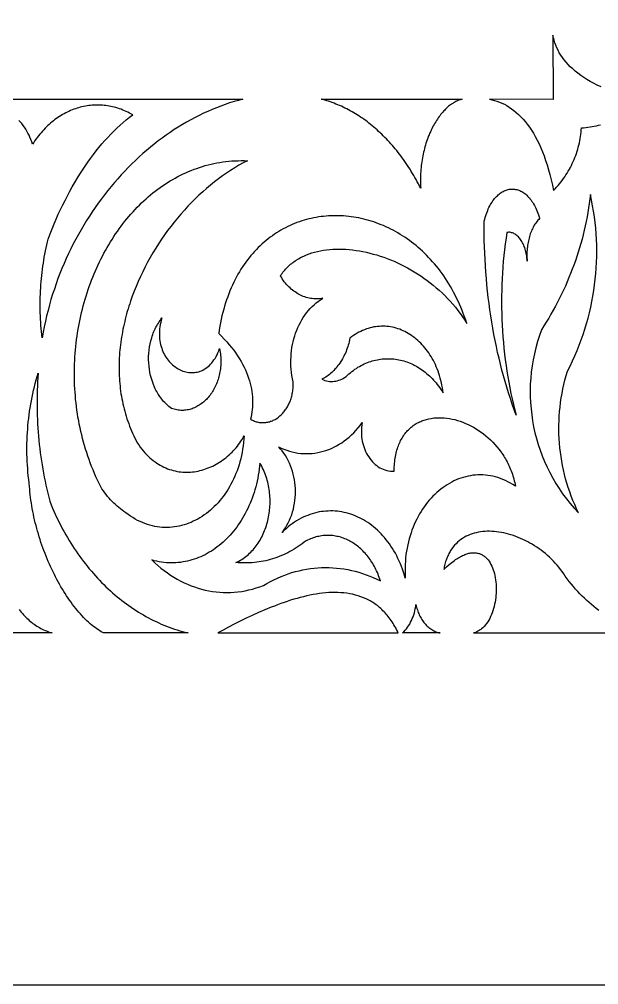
# Model space of a CAD drawing. Extents: x 599 to 929, y 27 to 457.
# Drawn here: x 768.4 to 834.3, y 27.4 to 137.3 of the extents above; entities that cross this region are included whole.
import ezdxf

# ---------------------------------------------------------------- set-up
doc = ezdxf.new("R2010")
doc.units = 0
doc.layers.add('LAYER_1', color=18, linetype='CONTINUOUS')

msp = doc.modelspace()

# ---------------------------------------------------------------- linework, layer by layer
at = {"layer": 'LAYER_1'}
for points in [[(599.39, 457.44), (599.39, 27.44), (929.39, 27.44), (929.39, 457.44)], [(814.06, 118.08), (813.93, 118.33), (813.8, 118.58), (813.67, 118.83), (813.54, 119.07), (813.41, 119.31), (813.27, 119.54), (813.13, 119.78), (812.99, 120.01), (812.85, 120.24), (812.7, 120.46), (812.56, 120.69), (812.41, 120.91), (812.26, 121.13), (812.11, 121.34), (811.96, 121.55), (811.8, 121.76), (811.64, 121.97), (811.49, 122.17), (811.33, 122.38), (811.16, 122.57), (811, 122.77), (810.84, 122.96), (810.67, 123.15), (810.5, 123.34), (810.33, 123.52), (810.16, 123.7), (809.99, 123.88), (809.81, 124.06), (809.64, 124.23), (809.46, 124.4), (809.28, 124.56), (809.1, 124.73), (808.92, 124.89), (808.74, 125.04), (808.56, 125.2), (808.37, 125.35), (808.18, 125.49), (808, 125.64), (807.81, 125.78), (807.62, 125.92), (807.43, 126.05), (807.23, 126.18), (807.04, 126.31), (806.84, 126.44), (806.65, 126.56), (806.45, 126.68), (806.25, 126.79), (806.05, 126.9), (805.85, 127.01), (805.65, 127.12), (805.45, 127.22), (805.25, 127.32), (805.04, 127.41), (804.84, 127.5), (804.63, 127.59), (804.42, 127.67), (804.21, 127.76), (804.01, 127.83), (803.8, 127.91), (803.59, 127.98), (803.37, 128.04), (803.16, 128.11), (802.95, 128.17), (802.73, 128.22), (818.78, 128.22), (818.66, 128.19), (818.54, 128.15), (818.41, 128.11), (818.29, 128.06), (818.17, 128.01), (818.05, 127.95), (817.93, 127.89), (817.81, 127.82), (817.7, 127.75), (817.58, 127.67), (817.46, 127.58), (817.35, 127.5), (817.23, 127.41), (817.12, 127.31), (817.01, 127.21), (816.89, 127.1), (816.79, 126.99), (816.68, 126.88), (816.57, 126.76), (816.46, 126.63), (816.36, 126.51), (816.26, 126.38), (816.15, 126.24), (816.06, 126.1), (815.96, 125.96), (815.86, 125.81), (815.77, 125.66), (815.67, 125.51), (815.58, 125.35), (815.49, 125.19), (815.41, 125.02), (815.32, 124.86), (815.24, 124.69), (815.16, 124.51), (815.08, 124.33), (815.01, 124.15), (814.93, 123.97), (814.86, 123.78), (814.79, 123.59), (814.73, 123.4), (814.66, 123.2), (814.6, 123), (814.55, 122.8), (814.49, 122.6), (814.44, 122.39), (814.39, 122.18), (814.34, 121.97), (814.3, 121.76), (814.26, 121.54), (814.22, 121.33), (814.19, 121.11), (814.16, 120.88), (814.13, 120.66), (814.1, 120.43), (814.08, 120.21), (814.07, 119.98), (814.05, 119.75), (814.04, 119.51), (814.04, 119.28), (814.03, 119.04), (814.03, 118.81), (814.04, 118.57), (814.05, 118.33)], [(793.98, 89.91), (793.95, 89.52), (793.91, 89.14), (793.87, 88.76), (793.81, 88.39), (793.75, 88.02), (793.67, 87.66), (793.59, 87.3), (793.5, 86.95), (793.4, 86.61), (793.29, 86.27), (793.17, 85.94), (793.05, 85.62), (792.92, 85.3), (792.78, 84.99), (792.63, 84.69), (792.48, 84.39), (792.31, 84.1), (792.15, 83.82), (791.97, 83.55), (791.79, 83.28), (791.6, 83.02), (791.41, 82.77), (791.21, 82.53), (791.01, 82.3), (790.8, 82.07), (790.58, 81.85), (790.36, 81.65), (790.14, 81.45), (789.91, 81.25), (789.68, 81.07), (789.44, 80.9), (789.2, 80.74), (788.95, 80.58), (788.7, 80.44), (788.45, 80.3), (788.19, 80.18), (787.94, 80.06), (787.67, 79.95), (787.41, 79.86), (787.14, 79.77), (786.87, 79.7), (786.6, 79.63), (786.33, 79.58), (786.05, 79.54), (785.78, 79.51), (785.5, 79.49), (785.22, 79.48), (784.94, 79.48), (784.66, 79.49), (784.38, 79.52), (784.1, 79.55), (783.82, 79.6), (783.54, 79.66), (783.26, 79.74), (782.98, 79.82), (782.7, 79.92), (782.42, 80.03), (782.14, 80.15), (781.86, 80.29), (781.59, 80.44), (781.32, 80.6), (781.04, 80.77), (780.77, 80.96), (780.51, 81.16), (780.3, 81.3), (780.1, 81.44), (779.9, 81.59), (779.71, 81.75), (779.52, 81.91), (779.33, 82.08), (779.15, 82.26), (778.97, 82.44), (778.79, 82.62), (778.62, 82.82), (778.45, 83.01), (778.28, 83.22), (778.12, 83.43), (777.97, 83.64), (777.81, 83.86), (777.67, 84.09), (777.48, 84.47), (777.29, 84.86), (777.12, 85.25), (776.95, 85.64), (776.79, 86.03), (776.63, 86.42), (776.48, 86.82), (776.34, 87.21), (776.2, 87.61), (776.07, 88.01), (775.94, 88.4), (775.82, 88.8), (775.71, 89.2), (775.6, 89.61), (775.5, 90.01), (775.41, 90.41), (775.32, 90.81), (775.23, 91.22), (775.16, 91.62), (775.08, 92.03), (775.02, 92.43), (774.96, 92.84), (774.91, 93.24), (774.86, 93.65), (774.81, 94.05), (774.78, 94.46), (774.75, 94.86), (774.72, 95.27), (774.7, 95.67), (774.68, 96.08), (774.68, 96.48), (774.67, 96.88), (774.67, 97.29), (774.68, 97.69), (774.69, 98.09), (774.71, 98.49), (774.73, 98.89), (774.76, 99.29), (774.79, 99.68), (774.83, 100.08), (774.87, 100.47), (774.92, 100.87), (774.98, 101.26), (775.04, 101.65), (775.1, 102.04), (775.17, 102.42), (775.24, 102.81), (775.32, 103.19), (775.4, 103.57), (775.49, 103.95), (775.58, 104.33), (775.68, 104.71), (775.78, 105.08), (775.89, 105.45), (776, 105.82), (776.12, 106.18), (776.24, 106.55), (776.36, 106.91), (776.49, 107.27), (776.63, 107.62), (776.77, 107.98), (776.91, 108.33), (777.06, 108.67), (777.21, 109.02), (777.36, 109.36), (777.53, 109.7), (777.69, 110.03), (777.86, 110.36), (778.03, 110.69), (778.21, 111.01), (778.39, 111.33), (778.57, 111.65), (778.76, 111.97), (778.96, 112.27), (779.15, 112.58), (779.36, 112.88), (779.56, 113.18), (779.77, 113.47), (779.98, 113.76), (780.2, 114.05), (780.42, 114.33), (780.64, 114.6), (780.87, 114.88), (781.1, 115.14), (781.34, 115.41), (781.57, 115.66), (781.82, 115.92), (782.06, 116.17), (782.31, 116.41), (782.56, 116.65), (782.82, 116.88), (783.08, 117.11), (783.34, 117.33), (783.61, 117.55), (783.87, 117.76), (784.15, 117.97), (784.42, 118.17), (784.7, 118.36), (784.98, 118.55), (785.27, 118.74), (785.55, 118.92), (785.85, 119.09), (786.14, 119.25), (786.44, 119.41), (786.74, 119.57), (787.04, 119.71), (787.34, 119.86), (787.65, 119.99), (787.96, 120.12), (788.28, 120.24), (788.59, 120.35), (788.91, 120.46), (789.23, 120.56), (789.56, 120.66), (789.89, 120.75), (790.21, 120.83), (790.55, 120.9), (790.88, 120.97), (791.22, 121.03), (791.56, 121.08), (791.9, 121.12), (792.24, 121.16), (792.59, 121.19), (792.94, 121.21), (793.29, 121.22), (793.64, 121.23), (794, 121.23), (794.35, 121.22), (793.87, 120.97), (793.39, 120.7), (792.92, 120.42), (792.44, 120.12), (791.98, 119.81), (791.51, 119.49), (791.05, 119.15), (790.6, 118.81), (790.15, 118.45), (789.71, 118.07), (789.27, 117.69), (788.84, 117.29), (788.41, 116.89), (788, 116.47), (787.59, 116.04), (787.18, 115.6), (786.79, 115.15), (786.4, 114.7), (786.02, 114.23), (785.64, 113.75), (785.28, 113.27), (784.93, 112.78), (784.58, 112.28), (784.24, 111.77), (783.92, 111.26), (783.6, 110.74), (783.3, 110.21), (783, 109.67), (782.72, 109.14), (782.44, 108.59), (782.18, 108.04), (781.93, 107.48), (781.69, 106.92), (781.47, 106.36), (781.25, 105.79), (781.05, 105.22), (780.96, 104.93), (780.87, 104.65), (780.78, 104.36), (780.69, 104.07), (780.61, 103.78), (780.53, 103.49), (780.46, 103.2), (780.39, 102.91), (780.32, 102.62), (780.26, 102.32), (780.2, 102.03), (780.14, 101.74), (780.09, 101.44), (780.04, 101.15), (779.99, 100.86), (779.95, 100.56), (779.91, 100.27), (779.88, 99.97), (779.85, 99.68), (779.82, 99.39), (779.8, 99.09), (779.78, 98.8), (779.77, 98.5), (779.76, 98.21), (779.75, 97.91), (779.75, 97.62), (779.75, 97.33), (779.76, 97.03), (779.77, 96.74), (779.79, 96.45), (779.81, 96.16), (779.83, 95.87), (779.86, 95.57), (779.89, 95.28), (779.93, 94.99), (779.97, 94.7), (780.02, 94.42), (780.07, 94.13), (780.13, 93.84), (780.19, 93.55), (780.25, 93.27), (780.32, 92.98), (780.4, 92.7), (780.48, 92.42), (780.56, 92.14), (780.65, 91.86), (780.75, 91.58), (780.85, 91.3), (780.95, 91.02), (781.06, 90.74), (781.17, 90.47), (781.29, 90.2), (781.42, 89.92), (781.55, 89.65), (781.68, 89.38), (781.82, 89.12), (781.99, 88.87), (782.16, 88.63), (782.33, 88.4), (782.51, 88.19), (782.69, 87.98), (782.87, 87.78), (783.06, 87.6), (783.25, 87.42), (783.44, 87.25), (783.64, 87.09), (783.84, 86.95), (784.04, 86.81), (784.24, 86.68), (784.44, 86.56), (784.65, 86.44), (784.86, 86.34), (785.07, 86.25), (785.28, 86.16), (785.49, 86.09), (785.71, 86.02), (785.92, 85.96), (786.14, 85.91), (786.36, 85.86), (786.57, 85.83), (786.79, 85.8), (787.01, 85.78), (787.23, 85.77), (787.44, 85.77), (787.66, 85.77), (787.88, 85.78), (788.1, 85.8), (788.31, 85.83), (788.53, 85.86), (788.74, 85.9), (788.95, 85.95), (789.17, 86.01), (789.38, 86.07), (789.59, 86.14), (789.79, 86.21), (790, 86.29), (790.2, 86.38), (790.4, 86.47), (790.6, 86.57), (790.8, 86.68), (790.99, 86.79), (791.18, 86.91), (791.37, 87.03), (791.56, 87.16), (791.74, 87.29), (791.92, 87.43), (792.09, 87.58), (792.26, 87.73), (792.43, 87.89), (792.6, 88.05), (792.75, 88.21), (792.91, 88.38), (793.06, 88.56), (793.21, 88.74), (793.35, 88.92), (793.48, 89.11), (793.61, 89.3), (793.74, 89.5), (793.86, 89.7)], [(826.17, 109.79), (826.16, 109.98), (826.15, 110.16), (826.12, 110.34), (826.1, 110.51), (826.07, 110.68), (826.03, 110.85), (825.99, 111.01), (825.94, 111.17), (825.89, 111.33), (825.84, 111.47), (825.78, 111.62), (825.71, 111.76), (825.65, 111.89), (825.58, 112.01), (825.5, 112.14), (825.43, 112.25), (825.35, 112.36), (825.26, 112.46), (825.18, 112.55), (825.09, 112.64), (825, 112.72), (824.9, 112.79), (824.81, 112.86), (824.71, 112.91), (824.61, 112.96), (824.51, 113), (824.4, 113.03), (824.3, 113.05), (824.19, 113.07), (824.08, 113.07), (823.97, 113.06), (823.86, 113.05), (823.77, 112.4), (823.68, 111.75), (823.6, 111.09), (823.53, 110.43), (823.46, 109.78), (823.41, 109.12), (823.36, 108.46), (823.33, 107.79), (823.3, 107.13), (823.28, 106.47), (823.26, 105.81), (823.26, 105.15), (823.26, 104.48), (823.28, 103.82), (823.3, 103.16), (823.33, 102.5), (823.37, 101.84), (823.41, 101.18), (823.47, 100.53), (823.53, 99.87), (823.6, 99.22), (823.68, 98.57), (823.77, 97.93), (823.86, 97.28), (823.97, 96.64), (824.08, 96.01), (824.2, 95.37), (824.33, 94.74), (824.46, 94.12), (824.61, 93.49), (824.76, 92.88), (824.92, 92.26), (824.7, 92.88), (824.48, 93.51), (824.26, 94.15), (824.06, 94.79), (823.86, 95.43), (823.67, 96.08), (823.48, 96.74), (823.3, 97.4), (823.13, 98.06), (822.97, 98.74), (822.81, 99.41), (822.67, 100.09), (822.53, 100.77), (822.39, 101.46), (822.27, 102.15), (822.15, 102.85), (822.04, 103.55), (821.93, 104.25), (821.84, 104.96), (821.75, 105.67), (821.67, 106.38), (821.6, 107.09), (821.53, 107.81), (821.47, 108.53), (821.42, 109.25), (821.38, 109.97), (821.35, 110.7), (821.32, 111.42), (821.3, 112.15), (821.29, 112.88), (821.29, 113.61), (821.3, 114.34), (821.35, 114.56), (821.41, 114.77), (821.47, 114.98), (821.54, 115.18), (821.61, 115.37), (821.68, 115.55), (821.75, 115.73), (821.83, 115.9), (821.92, 116.07), (822, 116.22), (822.09, 116.37), (822.18, 116.52), (822.27, 116.66), (822.37, 116.79), (822.47, 116.91), (822.57, 117.03), (822.67, 117.14), (822.78, 117.24), (822.88, 117.34), (822.99, 117.43), (823.1, 117.52), (823.21, 117.59), (823.33, 117.66), (823.44, 117.73), (823.55, 117.78), (823.67, 117.83), (823.79, 117.88), (823.91, 117.91), (824.02, 117.94), (824.14, 117.97), (824.26, 117.98), (824.38, 117.99), (824.5, 117.99), (824.62, 117.99), (824.74, 117.98), (824.86, 117.96), (824.98, 117.93), (825.1, 117.9), (825.21, 117.86), (825.33, 117.82), (825.45, 117.76), (825.56, 117.7), (825.67, 117.64), (825.79, 117.56), (825.9, 117.48), (826.01, 117.4), (826.12, 117.3), (826.22, 117.2), (826.33, 117.09), (826.43, 116.98), (826.53, 116.86), (826.63, 116.73), (826.72, 116.59), (826.81, 116.45), (826.91, 116.3), (826.99, 116.14), (827.08, 115.98), (827.16, 115.81), (827.24, 115.63), (827.31, 115.44), (827.39, 115.25), (827.45, 115.05), (827.52, 114.85), (827.58, 114.64), (827.49, 114.54), (827.4, 114.44), (827.31, 114.34), (827.22, 114.23), (827.14, 114.12), (827.06, 114), (826.98, 113.87), (826.91, 113.74), (826.84, 113.61), (826.77, 113.48), (826.71, 113.34), (826.65, 113.19), (826.59, 113.04), (826.53, 112.89), (826.48, 112.74), (826.43, 112.58), (826.39, 112.42), (826.35, 112.26), (826.31, 112.09), (826.28, 111.93), (826.25, 111.76), (826.22, 111.58), (826.2, 111.41), (826.18, 111.23), (826.17, 111.06), (826.15, 110.88), (826.15, 110.7), (826.14, 110.52), (826.15, 110.34), (826.15, 110.16), (826.16, 109.97)], [(832.02, 81.13), (831.79, 81.6), (831.58, 82.08), (831.38, 82.56), (831.19, 83.04), (831.01, 83.53), (830.85, 84.02), (830.7, 84.52), (830.55, 85.01), (830.42, 85.51), (830.31, 86.02), (830.2, 86.52), (830.11, 87.03), (830.03, 87.54), (829.96, 88.05), (829.9, 88.56), (829.85, 89.07), (829.82, 89.59), (829.79, 90.1), (829.78, 90.62), (829.79, 91.13), (829.8, 91.65), (829.83, 92.16), (829.86, 92.68), (829.91, 93.19), (829.98, 93.71), (830.05, 94.22), (830.14, 94.73), (830.24, 95.24), (830.35, 95.75), (830.47, 96.26), (830.61, 96.76), (830.75, 97.26), (831.05, 97.85), (831.33, 98.43), (831.6, 99.03), (831.85, 99.62), (832.1, 100.22), (832.32, 100.83), (832.54, 101.44), (832.74, 102.06), (832.92, 102.68), (833.1, 103.3), (833.26, 103.92), (833.4, 104.55), (833.53, 105.18), (833.65, 105.81), (833.75, 106.45), (833.84, 107.09), (833.92, 107.73), (833.98, 108.37), (834.03, 109.01), (834.06, 109.66), (834.08, 110.3), (834.09, 110.95), (834.08, 111.59), (834.06, 112.24), (834.02, 112.88), (833.97, 113.53), (833.9, 114.17), (833.82, 114.82), (833.73, 115.46), (833.62, 116.1), (833.5, 116.74), (833.36, 117.38), (833.3, 116.87), (833.23, 116.35), (833.15, 115.84), (833.07, 115.33), (832.98, 114.82), (832.88, 114.31), (832.77, 113.81), (832.66, 113.3), (832.53, 112.8), (832.41, 112.3), (832.27, 111.8), (832.13, 111.31), (831.98, 110.82), (831.82, 110.33), (831.66, 109.84), (831.48, 109.35), (831.31, 108.87), (831.12, 108.39), (830.93, 107.91), (830.73, 107.43), (830.52, 106.96), (830.31, 106.49), (830.09, 106.03), (829.86, 105.56), (829.63, 105.11), (829.39, 104.65), (829.14, 104.2), (828.88, 103.75), (828.62, 103.3), (828.35, 102.86), (828.08, 102.42), (827.8, 101.99), (827.56, 101.31), (827.34, 100.63), (827.15, 99.94), (826.99, 99.25), (826.85, 98.56), (826.73, 97.87), (826.64, 97.17), (826.58, 96.47), (826.53, 95.78), (826.52, 95.08), (826.52, 94.38), (826.55, 93.69), (826.61, 93), (826.69, 92.31), (826.79, 91.62), (826.91, 90.94), (827.06, 90.26), (827.24, 89.59), (827.43, 88.93), (827.65, 88.27), (827.89, 87.62), (828.15, 86.98), (828.44, 86.34), (828.75, 85.72), (829.08, 85.1), (829.43, 84.5), (829.81, 83.9), (830.21, 83.32), (830.63, 82.75), (831.07, 82.2), (831.53, 81.66)], [(794.71, 91.8), (794.82, 91.74), (794.92, 91.69), (795.03, 91.64), (795.14, 91.59), (795.25, 91.55), (795.36, 91.52), (795.47, 91.49), (795.58, 91.46), (795.69, 91.44), (795.8, 91.43), (795.91, 91.42), (796.02, 91.41), (796.13, 91.41), (796.24, 91.41), (796.35, 91.42), (796.46, 91.43), (796.56, 91.45), (796.67, 91.47), (796.78, 91.49), (796.88, 91.52), (796.99, 91.56), (797.09, 91.59), (797.19, 91.63), (797.29, 91.68), (797.49, 91.78), (797.68, 91.9), (797.87, 92.03), (798.05, 92.17), (798.23, 92.33), (798.31, 92.42), (798.39, 92.5), (798.47, 92.59), (798.55, 92.69), (798.62, 92.79), (798.7, 92.89), (798.77, 92.99), (798.83, 93.1), (798.9, 93.2), (798.96, 93.32), (799.02, 93.43), (799.08, 93.55), (799.14, 93.67), (799.19, 93.79), (799.24, 93.91), (799.28, 94.04), (799.32, 94.17), (799.36, 94.3), (799.4, 94.44), (799.43, 94.57), (799.46, 94.71), (799.49, 94.85), (799.51, 95), (799.53, 95.14), (799.54, 95.29), (799.55, 95.44), (799.56, 95.59), (799.56, 95.74), (799.56, 95.89), (799.56, 96.05), (799.48, 96.41), (799.42, 96.76), (799.36, 97.12), (799.33, 97.48), (799.3, 97.84), (799.29, 98.19), (799.29, 98.55), (799.31, 98.9), (799.33, 99.25), (799.37, 99.6), (799.42, 99.95), (799.48, 100.29), (799.56, 100.62), (799.64, 100.96), (799.74, 101.28), (799.84, 101.6), (799.96, 101.92), (800.09, 102.23), (800.23, 102.53), (800.38, 102.82), (800.54, 103.11), (800.71, 103.38), (800.89, 103.65), (801.08, 103.91), (801.28, 104.15), (801.49, 104.39), (801.71, 104.62), (801.94, 104.83), (802.17, 105.03), (802.42, 105.22), (802.67, 105.4), (802.93, 105.56), (802.76, 105.53), (802.58, 105.51), (802.41, 105.5), (802.23, 105.49), (802.06, 105.5), (801.89, 105.51), (801.72, 105.52), (801.55, 105.55), (801.38, 105.58), (801.21, 105.62), (801.04, 105.66), (800.88, 105.72), (800.71, 105.78), (800.55, 105.84), (800.39, 105.92), (800.24, 106), (800.08, 106.08), (799.93, 106.18), (799.78, 106.28), (799.63, 106.38), (799.48, 106.49), (799.34, 106.61), (799.2, 106.74), (799.06, 106.87), (798.93, 107.01), (798.8, 107.15), (798.67, 107.3), (798.55, 107.45), (798.43, 107.61), (798.32, 107.78), (798.21, 107.95), (798.1, 108.13), (798.19, 108.26), (798.29, 108.39), (798.38, 108.52), (798.48, 108.65), (798.59, 108.77), (798.69, 108.89), (798.8, 109), (798.92, 109.12), (799.03, 109.23), (799.15, 109.33), (799.27, 109.44), (799.39, 109.54), (799.52, 109.63), (799.65, 109.73), (799.78, 109.82), (799.91, 109.91), (800.18, 110.07), (800.46, 110.23), (800.76, 110.37), (801.06, 110.5), (801.36, 110.62), (801.68, 110.72), (802, 110.82), (802.33, 110.9), (802.67, 110.97), (803.01, 111.03), (803.36, 111.08), (803.71, 111.12), (804.07, 111.14), (804.44, 111.16), (804.81, 111.16), (805.18, 111.16), (805.56, 111.14), (805.94, 111.11), (806.32, 111.07), (806.71, 111.02), (807.1, 110.95), (807.49, 110.88), (807.88, 110.8), (808.27, 110.71), (808.67, 110.6), (809.06, 110.49), (809.45, 110.36), (809.85, 110.23), (810.24, 110.09), (810.63, 109.93), (811.03, 109.77), (811.42, 109.59), (811.8, 109.41), (812.19, 109.22), (812.57, 109.02), (812.95, 108.8), (813.33, 108.58), (813.7, 108.35), (814.06, 108.11), (814.43, 107.86), (814.79, 107.6), (815.14, 107.34), (815.48, 107.06), (815.83, 106.77), (816.16, 106.48), (816.49, 106.18), (816.81, 105.87), (817.12, 105.55), (817.43, 105.22), (817.72, 104.88), (818.01, 104.54), (818.29, 104.19), (818.56, 103.82), (818.82, 103.45), (819.07, 103.08), (819.31, 102.69), (819.18, 103.08), (819.05, 103.45), (818.91, 103.82), (818.77, 104.19), (818.62, 104.55), (818.47, 104.9), (818.31, 105.25), (818.15, 105.59), (817.98, 105.92), (817.81, 106.25), (817.64, 106.57), (817.46, 106.89), (817.27, 107.2), (817.08, 107.51), (816.89, 107.81), (816.69, 108.1), (816.49, 108.38), (816.28, 108.67), (816.07, 108.94), (815.85, 109.21), (815.64, 109.47), (815.42, 109.73), (815.19, 109.98), (814.96, 110.22), (814.73, 110.46), (814.5, 110.69), (814.26, 110.92), (814.02, 111.14), (813.78, 111.35), (813.53, 111.56), (813.28, 111.76), (813.03, 111.96), (812.77, 112.15), (812.52, 112.33), (812.26, 112.51), (812, 112.68), (811.73, 112.84), (811.47, 113), (811.2, 113.16), (810.93, 113.3), (810.66, 113.44), (810.39, 113.58), (810.11, 113.7), (809.84, 113.83), (809.56, 113.94), (809.28, 114.05), (809, 114.16), (808.72, 114.25), (808.44, 114.34), (808.16, 114.43), (807.87, 114.51), (807.59, 114.58), (807.3, 114.65), (807.02, 114.71), (806.73, 114.76), (806.45, 114.81), (806.16, 114.85), (805.87, 114.88), (805.59, 114.91), (805.3, 114.93), (805.01, 114.95), (804.73, 114.96), (804.44, 114.96), (804.16, 114.96), (803.87, 114.95), (803.59, 114.94), (803.3, 114.92), (803.02, 114.89), (802.74, 114.86), (802.46, 114.82), (802.18, 114.77), (801.9, 114.72), (801.62, 114.66), (801.34, 114.59), (801.07, 114.52), (800.8, 114.44), (800.53, 114.36), (800.26, 114.27), (799.99, 114.17), (799.72, 114.07), (799.46, 113.96), (799.2, 113.84), (798.94, 113.72), (798.68, 113.59), (798.42, 113.46), (798.17, 113.31), (797.92, 113.17), (797.67, 113.01), (797.43, 112.85), (797.19, 112.68), (796.95, 112.51), (796.72, 112.33), (796.48, 112.14), (796.25, 111.95), (796.03, 111.75), (795.81, 111.55), (795.59, 111.34), (795.37, 111.12), (795.16, 110.89), (794.95, 110.66), (794.75, 110.42), (794.55, 110.18), (794.36, 109.93), (794.17, 109.67), (793.98, 109.41), (793.8, 109.14), (793.62, 108.86), (793.45, 108.58), (793.28, 108.29), (793.11, 107.99), (792.95, 107.69), (792.8, 107.38), (792.65, 107.07), (792.51, 106.75), (792.37, 106.42), (792.24, 106.08), (792.11, 105.74), (791.99, 105.39), (791.87, 105.04), (791.76, 104.68), (791.66, 104.31), (791.56, 103.94), (791.46, 103.56), (791.38, 103.17), (791.3, 102.78), (791.22, 102.38), (791.15, 101.97), (791.09, 101.56), (791.41, 101.24), (791.72, 100.92), (792.01, 100.6), (792.29, 100.28), (792.55, 99.97), (792.79, 99.65), (793.02, 99.33), (793.24, 99.01), (793.44, 98.69), (793.63, 98.37), (793.81, 98.06), (793.97, 97.74), (794.12, 97.42), (794.25, 97.11), (794.37, 96.8), (794.48, 96.48), (794.58, 96.17), (794.67, 95.86), (794.74, 95.56), (794.8, 95.25), (794.85, 94.95), (794.89, 94.65), (794.92, 94.35), (794.94, 94.06), (794.94, 93.76), (794.94, 93.47), (794.92, 93.19), (794.9, 92.9), (794.87, 92.62), (794.82, 92.34), (794.77, 92.07)], [(791.19, 99.83), (791.23, 99.64), (791.26, 99.44), (791.28, 99.25), (791.3, 99.05), (791.32, 98.86), (791.33, 98.67), (791.33, 98.48), (791.33, 98.29), (791.33, 98.1), (791.32, 97.91), (791.3, 97.73), (791.28, 97.55), (791.26, 97.36), (791.23, 97.19), (791.19, 97.01), (791.15, 96.83), (791.11, 96.66), (791.06, 96.49), (791.01, 96.32), (790.96, 96.16), (790.9, 96), (790.83, 95.84), (790.77, 95.68), (790.7, 95.53), (790.62, 95.37), (790.54, 95.23), (790.46, 95.08), (790.37, 94.94), (790.29, 94.8), (790.19, 94.67), (790.1, 94.54), (790, 94.41), (789.9, 94.29), (789.79, 94.17), (789.69, 94.06), (789.58, 93.95), (789.46, 93.85), (789.35, 93.74), (789.23, 93.65), (789.11, 93.56), (788.99, 93.47), (788.86, 93.39), (788.73, 93.31), (788.6, 93.24), (788.47, 93.17), (788.34, 93.11), (788.2, 93.05), (788.07, 93), (787.93, 92.96), (787.79, 92.92), (787.65, 92.88), (787.5, 92.86), (787.36, 92.84), (787.21, 92.82), (787.07, 92.81), (786.92, 92.81), (786.77, 92.81), (786.62, 92.82), (786.47, 92.84), (786.32, 92.86), (786.16, 92.89), (786.01, 92.93), (785.86, 92.97), (785.7, 93.03), (785.57, 93.13), (785.43, 93.23), (785.3, 93.35), (785.18, 93.46), (785.06, 93.58), (784.94, 93.7), (784.82, 93.83), (784.71, 93.96), (784.6, 94.09), (784.5, 94.23), (784.4, 94.37), (784.3, 94.51), (784.21, 94.66), (784.12, 94.8), (784.03, 94.96), (783.95, 95.11), (783.87, 95.27), (783.8, 95.43), (783.66, 95.75), (783.54, 96.08), (783.43, 96.42), (783.34, 96.77), (783.26, 97.12), (783.2, 97.48), (783.16, 97.84), (783.13, 98.2), (783.11, 98.56), (783.11, 98.93), (783.13, 99.29), (783.17, 99.66), (783.22, 100.02), (783.28, 100.38), (783.37, 100.73), (783.47, 101.08), (783.52, 101.26), (783.58, 101.43), (783.65, 101.6), (783.72, 101.77), (783.79, 101.93), (783.87, 102.1), (783.95, 102.26), (784.03, 102.42), (784.12, 102.58), (784.22, 102.73), (784.31, 102.88), (784.42, 103.03), (784.52, 103.18), (784.63, 103.32), (784.56, 103.07), (784.5, 102.82), (784.44, 102.57), (784.4, 102.32), (784.37, 102.08), (784.35, 101.84), (784.34, 101.61), (784.34, 101.38), (784.35, 101.15), (784.37, 100.93), (784.4, 100.71), (784.44, 100.5), (784.48, 100.29), (784.53, 100.09), (784.6, 99.89), (784.66, 99.7), (784.74, 99.52), (784.82, 99.33), (784.91, 99.16), (785.01, 98.99), (785.11, 98.83), (785.22, 98.67), (785.33, 98.52), (785.45, 98.38), (785.58, 98.24), (785.71, 98.11), (785.84, 97.99), (785.98, 97.88), (786.12, 97.77), (786.26, 97.67), (786.41, 97.58), (786.56, 97.49), (786.71, 97.41), (786.87, 97.34), (787.02, 97.28), (787.18, 97.23), (787.34, 97.19), (787.51, 97.15), (787.67, 97.13), (787.83, 97.11), (788, 97.1), (788.16, 97.11), (788.32, 97.12), (788.49, 97.14), (788.65, 97.17), (788.81, 97.21), (788.97, 97.26), (789.13, 97.32), (789.29, 97.39), (789.44, 97.48), (789.59, 97.57), (789.74, 97.67), (789.88, 97.79), (790.03, 97.92), (790.16, 98.05), (790.3, 98.2), (790.43, 98.36), (790.55, 98.54), (790.67, 98.72), (790.79, 98.92), (790.9, 99.13), (791, 99.35), (791.1, 99.58)], [(802.83, 96.34), (803, 96.27), (803.17, 96.21), (803.35, 96.17), (803.52, 96.13), (803.7, 96.11), (803.87, 96.1), (804.05, 96.1), (804.22, 96.12), (804.4, 96.14), (804.57, 96.18), (804.74, 96.23), (804.91, 96.29), (805.08, 96.36), (805.25, 96.45), (805.41, 96.54), (805.57, 96.65), (805.73, 96.8), (805.89, 96.95), (806.06, 97.09), (806.23, 97.23), (806.4, 97.35), (806.58, 97.48), (806.75, 97.59), (806.93, 97.71), (807.1, 97.81), (807.28, 97.91), (807.46, 98), (807.64, 98.09), (807.83, 98.17), (808.01, 98.25), (808.19, 98.32), (808.38, 98.38), (808.56, 98.44), (808.75, 98.49), (808.94, 98.53), (809.13, 98.57), (809.31, 98.61), (809.5, 98.64), (809.69, 98.66), (809.88, 98.68), (810.07, 98.69), (810.26, 98.69), (810.45, 98.69), (810.64, 98.69), (810.83, 98.68), (811.02, 98.66), (811.2, 98.64), (811.39, 98.61), (811.58, 98.57), (811.76, 98.53), (811.95, 98.49), (812.13, 98.44), (812.32, 98.38), (812.5, 98.32), (812.68, 98.25), (812.86, 98.18), (813.04, 98.1), (813.22, 98.01), (813.4, 97.92), (813.57, 97.83), (813.74, 97.73), (813.92, 97.62), (814.09, 97.51), (814.25, 97.39), (814.42, 97.27), (814.58, 97.14), (814.74, 97.01), (814.9, 96.87), (815.06, 96.73), (815.22, 96.58), (815.37, 96.42), (815.52, 96.26), (815.67, 96.1), (815.81, 95.93), (815.95, 95.75), (816.09, 95.57), (816.23, 95.38), (816.36, 95.19), (816.49, 95), (816.61, 94.79), (816.58, 95.09), (816.53, 95.38), (816.48, 95.66), (816.42, 95.95), (816.36, 96.22), (816.29, 96.49), (816.21, 96.76), (816.13, 97.02), (816.04, 97.28), (815.94, 97.53), (815.84, 97.77), (815.74, 98.01), (815.62, 98.25), (815.51, 98.48), (815.38, 98.7), (815.26, 98.92), (815.12, 99.13), (814.99, 99.34), (814.84, 99.54), (814.7, 99.73), (814.55, 99.92), (814.39, 100.1), (814.23, 100.28), (814.07, 100.45), (813.9, 100.61), (813.73, 100.76), (813.56, 100.91), (813.38, 101.06), (813.2, 101.19), (813.02, 101.32), (812.83, 101.44), (812.65, 101.56), (812.45, 101.67), (812.26, 101.77), (812.06, 101.86), (811.87, 101.95), (811.67, 102.03), (811.46, 102.1), (811.26, 102.16), (811.05, 102.22), (810.85, 102.27), (810.64, 102.31), (810.43, 102.34), (810.22, 102.36), (810.01, 102.38), (809.79, 102.38), (809.58, 102.38), (809.37, 102.37), (809.16, 102.36), (808.94, 102.33), (808.73, 102.3), (808.51, 102.25), (808.3, 102.2), (808.09, 102.14), (807.88, 102.07), (807.66, 101.99), (807.45, 101.9), (807.24, 101.8), (807.03, 101.7), (806.83, 101.58), (806.62, 101.45), (806.42, 101.32), (806.21, 101.17), (806.01, 101.02), (805.97, 100.82), (805.93, 100.63), (805.88, 100.43), (805.82, 100.24), (805.77, 100.06), (805.7, 99.87), (805.64, 99.69), (805.57, 99.51), (805.49, 99.33), (805.41, 99.16), (805.33, 98.99), (805.25, 98.82), (805.16, 98.66), (805.06, 98.5), (804.97, 98.35), (804.86, 98.19), (804.76, 98.04), (804.65, 97.9), (804.54, 97.76), (804.43, 97.62), (804.31, 97.49), (804.19, 97.36), (804.07, 97.24), (803.94, 97.12), (803.81, 97.01), (803.68, 96.9), (803.54, 96.79), (803.41, 96.69), (803.27, 96.6), (803.12, 96.5), (802.98, 96.42)], [(787.6, 67.47), (778, 67.47), (777.8, 67.58), (777.61, 67.69), (777.42, 67.81), (777.23, 67.94), (777.03, 68.08), (776.84, 68.22), (776.65, 68.37), (776.47, 68.53), (776.28, 68.7), (776.09, 68.87), (775.91, 69.05), (775.72, 69.24), (775.54, 69.44), (775.36, 69.64), (775.18, 69.84), (775, 70.05), (774.82, 70.27), (774.64, 70.5), (774.47, 70.72), (774.3, 70.96), (774.13, 71.2), (773.96, 71.44), (773.79, 71.69), (773.62, 71.95), (773.46, 72.21), (773.3, 72.47), (773.14, 72.74), (772.99, 73.01), (772.83, 73.29), (772.68, 73.57), (772.53, 73.85), (772.39, 74.14), (772.25, 74.43), (772.11, 74.72), (771.97, 75.02), (771.83, 75.31), (771.7, 75.62), (771.57, 75.92), (771.45, 76.23), (771.33, 76.53), (771.21, 76.84), (771.09, 77.16), (770.98, 77.47), (770.87, 77.78), (770.77, 78.1), (770.67, 78.42), (770.57, 78.74), (770.48, 79.05), (770.39, 79.37), (770.31, 79.69), (770.22, 80.02), (770.15, 80.34), (770.07, 80.66), (770.01, 80.98), (769.94, 81.3), (769.88, 81.62), (769.83, 81.94), (769.78, 82.25), (769.73, 82.57), (769.69, 82.89), (769.65, 83.2), (769.62, 83.52), (769.6, 83.83), (769.58, 84.14), (769.52, 84.54), (769.47, 84.95), (769.43, 85.36), (769.39, 85.77), (769.36, 86.18), (769.33, 86.59), (769.31, 86.99), (769.29, 87.4), (769.28, 87.81), (769.28, 88.22), (769.28, 88.63), (769.28, 89.04), (769.29, 89.45), (769.31, 89.86), (769.33, 90.27), (769.36, 90.68), (769.39, 91.08), (769.43, 91.49), (769.48, 91.89), (769.53, 92.3), (769.58, 92.7), (769.64, 93.1), (769.71, 93.5), (769.78, 93.9), (769.86, 94.3), (769.94, 94.7), (770.03, 95.09), (770.12, 95.49), (770.22, 95.88), (770.33, 96.27), (770.44, 96.66), (770.55, 97.04), (770.52, 96.56), (770.49, 96.07), (770.46, 95.59), (770.44, 95.11), (770.43, 94.63), (770.42, 94.14), (770.42, 93.66), (770.42, 93.18), (770.43, 92.71), (770.44, 92.23), (770.46, 91.75), (770.48, 91.28), (770.51, 90.8), (770.54, 90.33), (770.58, 89.86), (770.63, 89.38), (770.67, 88.91), (770.73, 88.45), (770.79, 87.98), (770.85, 87.51), (770.92, 87.05), (771, 86.59), (771.08, 86.12), (771.16, 85.66), (771.25, 85.21), (771.34, 84.75), (771.44, 84.29), (771.55, 83.84), (771.66, 83.39), (771.77, 82.94), (771.89, 82.49), (772.02, 82.04), (772.17, 81.69), (772.32, 81.33), (772.48, 80.99), (772.64, 80.64), (772.81, 80.3), (772.98, 79.96), (773.15, 79.63), (773.33, 79.29), (773.51, 78.97), (773.69, 78.64), (773.88, 78.32), (774.07, 78.01), (774.26, 77.69), (774.46, 77.38), (774.66, 77.08), (774.86, 76.78), (775.07, 76.48), (775.28, 76.19), (775.49, 75.9), (775.71, 75.61), (775.92, 75.33), (776.15, 75.05), (776.37, 74.78), (776.6, 74.51), (776.83, 74.24), (777.06, 73.98), (777.3, 73.72), (777.53, 73.47), (777.77, 73.22), (778.02, 72.98), (778.26, 72.74), (778.51, 72.5), (778.76, 72.27), (779.02, 72.04), (779.27, 71.82), (779.53, 71.6), (779.79, 71.39), (780.06, 71.18), (780.32, 70.98), (780.59, 70.78), (780.86, 70.58), (781.13, 70.39), (781.41, 70.21), (781.68, 70.03), (781.96, 69.85), (782.24, 69.68), (782.52, 69.52), (782.81, 69.36), (783.1, 69.2), (783.38, 69.05), (783.67, 68.9), (783.97, 68.76), (784.26, 68.62), (784.56, 68.49), (784.85, 68.37), (785.15, 68.25), (785.45, 68.13), (785.76, 68.02), (786.06, 67.92), (786.36, 67.82), (786.67, 67.72), (786.98, 67.63), (787.29, 67.55)], [(824.84, 84.19), (824.56, 84.37), (824.28, 84.53), (823.99, 84.69), (823.71, 84.82), (823.42, 84.95), (823.14, 85.06), (822.85, 85.16), (822.56, 85.24), (822.28, 85.31), (821.99, 85.37), (821.7, 85.41), (821.42, 85.44), (821.13, 85.46), (820.85, 85.47), (820.57, 85.46), (820.28, 85.44), (820, 85.42), (819.73, 85.37), (819.45, 85.32), (819.18, 85.26), (818.9, 85.18), (818.63, 85.09), (818.37, 85), (818.1, 84.89), (817.84, 84.77), (817.59, 84.64), (817.33, 84.5), (817.08, 84.35), (816.84, 84.19), (816.6, 84.02), (816.36, 83.85), (816.13, 83.66), (815.9, 83.46), (815.68, 83.25), (815.46, 83.04), (815.25, 82.82), (815.04, 82.58), (814.84, 82.34), (814.65, 82.09), (814.46, 81.84), (814.27, 81.57), (814.1, 81.3), (813.93, 81.02), (813.77, 80.73), (813.61, 80.44), (813.47, 80.14), (813.33, 79.83), (813.2, 79.52), (813.07, 79.19), (812.96, 78.87), (812.85, 78.53), (812.75, 78.19), (812.66, 77.85), (812.58, 77.5), (812.51, 77.14), (812.45, 76.78), (812.39, 76.41), (812.35, 76.04), (812.32, 75.66), (812.3, 75.28), (812.29, 74.89), (812.28, 74.5), (812.29, 74.11), (812.31, 73.71), (812.22, 74.05), (812.11, 74.39), (812, 74.72), (811.88, 75.04), (811.75, 75.35), (811.62, 75.66), (811.48, 75.96), (811.33, 76.25), (811.18, 76.54), (811.02, 76.82), (810.85, 77.09), (810.68, 77.35), (810.51, 77.6), (810.33, 77.85), (810.14, 78.09), (809.95, 78.32), (809.75, 78.54), (809.55, 78.76), (809.35, 78.97), (809.14, 79.17), (808.93, 79.36), (808.71, 79.54), (808.49, 79.71), (808.26, 79.88), (808.04, 80.04), (807.8, 80.19), (807.57, 80.33), (807.33, 80.46), (807.09, 80.58), (806.85, 80.7), (806.6, 80.8), (806.36, 80.9), (806.11, 80.99), (805.86, 81.06), (805.6, 81.13), (805.35, 81.19), (805.09, 81.25), (804.84, 81.29), (804.58, 81.32), (804.32, 81.34), (804.06, 81.36), (803.8, 81.36), (803.54, 81.35), (803.28, 81.34), (803.02, 81.31), (802.76, 81.28), (802.5, 81.24), (802.24, 81.18), (801.98, 81.12), (801.72, 81.04), (801.46, 80.96), (801.21, 80.86), (800.95, 80.76), (800.7, 80.64), (800.45, 80.52), (800.2, 80.38), (799.95, 80.23), (799.7, 80.08), (799.46, 79.91), (799.22, 79.73), (798.98, 79.54), (798.75, 79.34), (798.51, 79.13), (798.29, 78.91), (798.39, 79.04), (798.49, 79.17), (798.67, 79.44), (798.84, 79.73), (799, 80.02), (799.14, 80.32), (799.27, 80.62), (799.39, 80.93), (799.49, 81.25), (799.58, 81.57), (799.65, 81.9), (799.71, 82.23), (799.76, 82.56), (799.79, 82.9), (799.81, 83.24), (799.82, 83.57), (799.81, 83.91), (799.79, 84.24), (799.76, 84.58), (799.71, 84.91), (799.65, 85.24), (799.57, 85.56), (799.48, 85.88), (799.38, 86.2), (799.27, 86.51), (799.14, 86.81), (799, 87.1), (798.84, 87.39), (798.68, 87.67), (798.5, 87.93), (798.3, 88.19), (798.2, 88.32), (798.09, 88.44), (797.99, 88.56), (797.87, 88.67), (798.19, 88.52), (798.5, 88.39), (798.82, 88.27), (799.14, 88.17), (799.46, 88.08), (799.78, 88.01), (800.1, 87.95), (800.42, 87.91), (800.75, 87.89), (801.07, 87.88), (801.39, 87.89), (801.71, 87.91), (802.03, 87.95), (802.35, 88), (802.67, 88.07), (802.98, 88.15), (803.29, 88.24), (803.6, 88.36), (803.9, 88.48), (804.2, 88.62), (804.5, 88.78), (804.79, 88.95), (805.08, 89.13), (805.37, 89.33), (805.64, 89.54), (805.92, 89.77), (806.18, 90.01), (806.44, 90.26), (806.69, 90.53), (806.94, 90.81), (807.18, 91.1), (807.41, 91.41), (807.37, 91.13), (807.34, 90.86), (807.32, 90.59), (807.32, 90.33), (807.32, 90.06), (807.34, 89.8), (807.38, 89.54), (807.42, 89.29), (807.48, 89.04), (807.54, 88.8), (807.62, 88.57), (807.7, 88.34), (807.8, 88.12), (807.91, 87.9), (808.02, 87.7), (808.15, 87.5), (808.28, 87.31), (808.42, 87.13), (808.57, 86.96), (808.72, 86.8), (808.89, 86.65), (809.06, 86.52), (809.23, 86.39), (809.41, 86.28), (809.6, 86.18), (809.8, 86.1), (809.99, 86.03), (810.2, 85.97), (810.41, 85.93), (810.62, 85.9), (810.73, 85.9), (810.83, 85.89), (810.94, 85.89), (811.05, 85.9), (811.06, 86.12), (811.06, 86.34), (811.07, 86.56), (811.09, 86.76), (811.11, 86.97), (811.13, 87.17), (811.16, 87.37), (811.19, 87.56), (811.23, 87.75), (811.27, 87.93), (811.31, 88.11), (811.36, 88.28), (811.41, 88.45), (811.46, 88.62), (811.52, 88.78), (811.58, 88.94), (811.64, 89.09), (811.71, 89.24), (811.78, 89.38), (811.86, 89.53), (811.94, 89.66), (812.02, 89.79), (812.1, 89.92), (812.19, 90.05), (812.28, 90.17), (812.37, 90.28), (812.47, 90.4), (812.56, 90.5), (812.66, 90.61), (812.77, 90.71), (812.87, 90.8), (812.98, 90.9), (813.09, 90.98), (813.21, 91.07), (813.32, 91.15), (813.44, 91.23), (813.56, 91.3), (813.68, 91.37), (813.8, 91.43), (813.93, 91.49), (814.06, 91.55), (814.18, 91.61), (814.32, 91.66), (814.45, 91.7), (814.72, 91.78), (814.99, 91.85), (815.27, 91.9), (815.56, 91.94), (815.85, 91.97), (816.14, 91.97), (816.44, 91.97), (816.74, 91.95), (817.04, 91.92), (817.35, 91.88), (817.65, 91.82), (817.96, 91.75), (818.26, 91.66), (818.57, 91.56), (818.87, 91.45), (819.17, 91.33), (819.48, 91.2), (819.77, 91.05), (820.07, 90.89), (820.36, 90.72), (820.65, 90.53), (820.93, 90.34), (821.21, 90.13), (821.48, 89.91), (821.75, 89.68), (822.01, 89.44), (822.26, 89.19), (822.51, 88.93), (822.74, 88.65), (822.97, 88.37), (823.19, 88.07), (823.4, 87.77), (823.5, 87.61), (823.6, 87.45), (823.69, 87.29), (823.79, 87.13), (823.88, 86.96), (823.96, 86.79), (824.05, 86.62), (824.13, 86.45), (824.21, 86.27), (824.28, 86.09), (824.35, 85.91), (824.42, 85.73), (824.49, 85.55), (824.55, 85.36), (824.6, 85.17), (824.66, 84.98), (824.71, 84.78), (824.76, 84.59), (824.8, 84.39)], [(783.48, 75.78), (783.82, 75.45), (784.17, 75.14), (784.52, 74.85), (784.88, 74.57), (785.25, 74.3), (785.62, 74.05), (785.99, 73.81), (786.37, 73.59), (786.76, 73.38), (787.15, 73.19), (787.54, 73.01), (787.94, 72.85), (788.33, 72.71), (788.74, 72.57), (789.14, 72.46), (789.55, 72.36), (789.96, 72.27), (790.37, 72.2), (790.78, 72.15), (791.2, 72.11), (791.61, 72.09), (792.03, 72.08), (792.45, 72.09), (792.86, 72.11), (793.28, 72.15), (793.7, 72.21), (794.11, 72.28), (794.53, 72.37), (794.94, 72.47), (795.36, 72.6), (795.77, 72.73), (796.18, 72.89), (796.57, 73.12), (796.97, 73.33), (797.37, 73.53), (797.77, 73.72), (798.18, 73.9), (798.59, 74.06), (799, 74.21), (799.42, 74.34), (799.83, 74.46), (800.25, 74.56), (800.67, 74.66), (801.09, 74.73), (801.51, 74.8), (801.94, 74.85), (802.36, 74.89), (802.79, 74.91), (803.21, 74.92), (803.64, 74.91), (804.06, 74.9), (804.49, 74.86), (804.91, 74.82), (805.33, 74.76), (805.76, 74.68), (806.18, 74.59), (806.6, 74.49), (807.02, 74.38), (807.43, 74.25), (807.85, 74.1), (808.26, 73.95), (808.67, 73.77), (809.08, 73.59), (809.48, 73.39), (809.42, 73.59), (809.35, 73.78), (809.28, 73.97), (809.21, 74.16), (809.13, 74.34), (809.05, 74.53), (808.97, 74.7), (808.88, 74.88), (808.79, 75.05), (808.7, 75.21), (808.6, 75.38), (808.5, 75.54), (808.4, 75.69), (808.3, 75.85), (808.19, 76), (808.08, 76.14), (807.97, 76.28), (807.85, 76.42), (807.73, 76.55), (807.61, 76.68), (807.49, 76.81), (807.37, 76.93), (807.24, 77.05), (807.11, 77.16), (806.98, 77.27), (806.85, 77.38), (806.72, 77.48), (806.58, 77.58), (806.44, 77.67), (806.3, 77.76), (806.16, 77.84), (806.02, 77.92), (805.88, 78), (805.73, 78.07), (805.58, 78.13), (805.44, 78.2), (805.29, 78.25), (805.14, 78.31), (804.98, 78.36), (804.83, 78.4), (804.68, 78.44), (804.52, 78.47), (804.37, 78.5), (804.21, 78.53), (804.06, 78.55), (803.9, 78.56), (803.74, 78.57), (803.58, 78.58), (803.42, 78.58), (803.27, 78.57), (803.11, 78.56), (802.95, 78.55), (802.79, 78.53), (802.63, 78.5), (802.47, 78.47), (802.31, 78.44), (802.15, 78.4), (801.99, 78.35), (801.83, 78.3), (801.67, 78.24), (801.52, 78.18), (801.36, 78.11), (801.2, 78.04), (801.05, 77.96), (800.82, 77.79), (800.59, 77.62), (800.36, 77.45), (800.13, 77.3), (799.9, 77.15), (799.66, 77), (799.42, 76.86), (799.18, 76.73), (798.94, 76.61), (798.7, 76.49), (798.45, 76.37), (798.21, 76.27), (797.96, 76.17), (797.71, 76.07), (797.46, 75.98), (797.2, 75.9), (796.95, 75.83), (796.7, 75.76), (796.44, 75.7), (796.18, 75.64), (795.92, 75.59), (795.67, 75.55), (795.41, 75.52), (795.15, 75.49), (794.88, 75.47), (794.62, 75.45), (794.36, 75.44), (794.1, 75.44), (793.84, 75.44), (793.57, 75.46), (793.31, 75.47), (793.05, 75.5), (793.22, 75.58), (793.39, 75.66), (793.55, 75.75), (793.71, 75.85), (793.87, 75.95), (794.02, 76.06), (794.17, 76.17), (794.32, 76.29), (794.46, 76.41), (794.6, 76.54), (794.74, 76.67), (794.87, 76.81), (795, 76.95), (795.12, 77.09), (795.24, 77.24), (795.36, 77.4), (795.47, 77.55), (795.58, 77.71), (795.69, 77.88), (795.79, 78.05), (795.88, 78.22), (795.98, 78.39), (796.07, 78.57), (796.15, 78.75), (796.23, 78.93), (796.31, 79.12), (796.38, 79.3), (796.45, 79.49), (796.51, 79.69), (796.57, 79.88), (796.62, 80.08), (796.67, 80.28), (796.72, 80.48), (796.76, 80.68), (796.8, 80.88), (796.83, 81.09), (796.86, 81.29), (796.88, 81.5), (796.9, 81.71), (796.92, 81.92), (796.93, 82.13), (796.93, 82.34), (796.93, 82.55), (796.93, 82.76), (796.92, 82.97), (796.9, 83.18), (796.88, 83.39), (796.86, 83.6), (796.83, 83.81), (796.8, 84.02), (796.76, 84.23), (796.71, 84.43), (796.66, 84.64), (796.61, 84.85), (796.55, 85.05), (796.49, 85.25), (796.42, 85.46), (796.34, 85.66), (796.26, 85.85), (796.18, 86.05), (796.08, 86.24), (795.99, 86.44), (795.89, 86.63), (795.78, 86.81), (795.74, 86.46), (795.7, 86.11), (795.65, 85.76), (795.59, 85.42), (795.53, 85.08), (795.46, 84.75), (795.38, 84.41), (795.3, 84.09), (795.21, 83.77), (795.11, 83.45), (795.01, 83.14), (794.9, 82.83), (794.78, 82.52), (794.66, 82.23), (794.53, 81.93), (794.4, 81.64), (794.26, 81.36), (794.11, 81.08), (793.96, 80.81), (793.81, 80.54), (793.65, 80.28), (793.48, 80.03), (793.31, 79.78), (793.14, 79.53), (792.96, 79.29), (792.77, 79.06), (792.59, 78.84), (792.39, 78.62), (792.2, 78.4), (791.99, 78.2), (791.79, 78), (791.58, 77.8), (791.37, 77.62), (791.15, 77.44), (790.93, 77.27), (790.7, 77.1), (790.48, 76.94), (790.25, 76.79), (790.01, 76.65), (789.78, 76.51), (789.54, 76.38), (789.29, 76.26), (789.05, 76.15), (788.8, 76.05), (788.55, 75.95), (788.3, 75.86), (788.04, 75.78), (787.79, 75.71), (787.53, 75.65), (787.27, 75.59), (787, 75.55), (786.74, 75.51), (786.47, 75.48), (786.21, 75.46), (785.94, 75.45), (785.67, 75.45), (785.4, 75.45), (785.13, 75.47), (784.85, 75.5), (784.58, 75.53), (784.31, 75.58), (784.03, 75.64), (783.76, 75.7)], [(811.5, 67.47), (811.41, 67.67), (811.32, 67.86), (811.22, 68.04), (811.12, 68.22), (811.02, 68.39), (810.92, 68.56), (810.81, 68.73), (810.7, 68.89), (810.59, 69.05), (810.48, 69.2), (810.37, 69.34), (810.25, 69.49), (810.14, 69.63), (810.02, 69.76), (809.9, 69.89), (809.77, 70.01), (809.65, 70.14), (809.52, 70.25), (809.39, 70.37), (809.26, 70.48), (809.13, 70.58), (808.99, 70.68), (808.86, 70.78), (808.72, 70.87), (808.58, 70.96), (808.44, 71.05), (808.3, 71.13), (808.15, 71.21), (807.86, 71.35), (807.56, 71.48), (807.26, 71.6), (806.95, 71.7), (806.63, 71.79), (806.32, 71.87), (805.99, 71.94), (805.66, 71.99), (805.33, 72.03), (804.99, 72.05), (804.65, 72.07), (804.31, 72.08), (803.96, 72.07), (803.61, 72.06), (803.26, 72.03), (802.9, 72), (802.55, 71.95), (802.19, 71.9), (801.82, 71.84), (801.46, 71.77), (801.1, 71.69), (800.73, 71.6), (800.36, 71.51), (800, 71.41), (799.63, 71.3), (799.26, 71.19), (798.89, 71.07), (798.52, 70.95), (798.16, 70.82), (797.79, 70.68), (797.42, 70.54), (797.06, 70.4), (796.33, 70.1), (795.62, 69.79), (794.91, 69.47), (794.21, 69.14), (793.53, 68.81), (792.86, 68.47), (792.21, 68.13), (791.58, 67.8), (790.97, 67.48)], [(816.28, 67.47), (811.99, 67.47), (812.14, 67.62), (812.29, 67.78), (812.43, 67.94), (812.56, 68.12), (812.69, 68.3), (812.81, 68.49), (812.92, 68.69), (813.02, 68.89), (813.11, 69.1), (813.2, 69.31), (813.27, 69.54), (813.34, 69.76), (813.4, 69.99), (813.45, 70.23), (813.49, 70.47), (813.52, 70.71), (813.55, 70.55), (813.59, 70.4), (813.63, 70.25), (813.68, 70.1), (813.73, 69.95), (813.78, 69.81), (813.84, 69.67), (813.9, 69.53), (813.97, 69.4), (814.03, 69.27), (814.11, 69.14), (814.18, 69.02), (814.26, 68.9), (814.34, 68.78), (814.43, 68.67), (814.52, 68.56), (814.61, 68.46), (814.7, 68.36), (814.8, 68.26), (814.9, 68.17), (815, 68.09), (815.11, 68.01), (815.22, 67.93), (815.33, 67.86), (815.44, 67.79), (815.55, 67.73), (815.67, 67.67), (815.79, 67.62), (815.91, 67.58), (816.03, 67.54), (816.15, 67.5)]]:
    msp.add_lwpolyline(points, close=True, dxfattribs=at)
for points in [[(834.58, 129.62), (834.15, 129.82), (833.73, 130.03), (833.33, 130.25), (832.96, 130.47), (832.6, 130.69), (832.26, 130.93), (831.94, 131.17), (831.63, 131.41), (831.35, 131.66), (831.08, 131.91), (830.83, 132.17), (830.6, 132.43), (830.38, 132.7), (830.18, 132.97), (830, 133.24), (829.83, 133.51), (829.68, 133.79), (829.55, 134.07), (829.43, 134.36), (829.33, 134.64), (829.24, 134.93), (829.17, 135.22), (829.11, 135.51), (829.14, 128.19), (821.88, 128.22), (822.17, 128.16), (822.45, 128.09), (822.74, 128), (823.02, 127.9), (823.3, 127.78), (823.58, 127.64), (823.86, 127.49), (824.13, 127.32), (824.4, 127.14), (824.67, 126.94), (824.93, 126.72), (825.19, 126.49), (825.45, 126.23), (825.7, 125.96), (825.95, 125.68), (826.19, 125.37), (826.42, 125.05), (826.66, 124.7), (826.88, 124.34), (827.1, 123.96), (827.31, 123.56), (827.52, 123.14), (827.72, 122.7), (827.91, 122.24), (828.1, 121.76), (828.27, 121.26), (828.44, 120.74), (828.6, 120.2), (828.76, 119.64), (828.9, 119.06), (829.04, 118.45), (829.16, 117.83), (829.34, 118.01), (829.51, 118.2), (829.68, 118.39), (829.84, 118.58), (830, 118.78), (830.15, 118.98), (830.3, 119.18), (830.44, 119.39), (830.58, 119.6), (830.72, 119.81), (830.85, 120.02), (830.97, 120.24), (831.09, 120.46), (831.2, 120.68), (831.31, 120.9), (831.42, 121.13), (831.51, 121.36), (831.61, 121.59), (831.69, 121.82), (831.78, 122.05), (831.85, 122.29), (831.93, 122.52), (831.99, 122.76), (832.05, 123), (832.11, 123.24), (832.16, 123.49), (832.21, 123.73), (832.24, 123.97), (832.28, 124.22), (832.31, 124.46), (832.33, 124.71), (832.35, 124.96), (832.59, 124.97), (832.84, 125), (833.08, 125.03), (833.32, 125.06), (833.56, 125.1), (833.81, 125.14), (834.05, 125.19), (834.28, 125.25), (834.52, 125.31)], [(764.39, 128.22), (793.84, 128.22), (793.34, 128.09), (792.83, 127.95), (792.33, 127.79), (791.83, 127.62), (791.33, 127.44), (790.83, 127.25), (790.34, 127.05), (789.85, 126.84), (789.36, 126.62), (788.87, 126.38), (788.39, 126.14), (787.91, 125.88), (787.43, 125.62), (786.96, 125.34), (786.49, 125.05), (786.03, 124.76), (785.56, 124.45), (785.11, 124.13), (784.65, 123.8), (784.21, 123.47), (783.76, 123.12), (783.32, 122.77), (782.89, 122.4), (782.46, 122.03), (782.03, 121.65), (781.61, 121.25), (781.2, 120.85), (780.79, 120.45), (780.39, 120.03), (779.99, 119.6), (779.6, 119.17), (779.22, 118.73), (778.84, 118.28), (778.47, 117.82), (778.1, 117.35), (777.74, 116.88), (777.39, 116.4), (777.04, 115.91), (776.71, 115.42), (776.38, 114.91), (776.05, 114.4), (775.74, 113.89), (775.43, 113.37), (775.13, 112.84), (774.84, 112.3), (774.55, 111.76), (774.28, 111.21), (774.01, 110.66), (773.75, 110.1), (773.5, 109.53), (773.26, 108.96), (773.03, 108.38), (772.8, 107.8), (772.59, 107.21), (772.39, 106.62), (772.19, 106.02), (772.01, 105.41), (771.83, 104.81), (771.67, 104.19), (771.51, 103.58), (771.37, 102.95), (771.24, 102.33), (771.11, 101.7), (771, 101.06), (770.96, 101.42), (770.92, 101.77), (770.89, 102.13), (770.86, 102.48), (770.84, 102.84), (770.82, 103.19), (770.8, 103.55), (770.79, 103.91), (770.78, 104.26), (770.78, 104.62), (770.78, 104.97), (770.78, 105.33), (770.79, 105.69), (770.8, 106.04), (770.82, 106.4), (770.84, 106.75), (770.86, 107.1), (770.89, 107.46), (770.92, 107.81), (770.95, 108.16), (770.99, 108.51), (771.04, 108.87), (771.08, 109.21), (771.14, 109.56), (771.19, 109.91), (771.25, 110.26), (771.31, 110.6), (771.38, 110.95), (771.45, 111.29), (771.52, 111.63), (771.6, 111.97), (771.68, 112.31), (771.9, 112.89), (772.13, 113.45), (772.36, 114.02), (772.6, 114.57), (772.84, 115.12), (773.09, 115.66), (773.35, 116.19), (773.61, 116.71), (773.88, 117.23), (774.15, 117.74), (774.43, 118.24), (774.71, 118.73), (775, 119.21), (775.29, 119.69), (775.59, 120.15), (775.89, 120.61), (776.2, 121.05), (776.51, 121.49), (776.83, 121.91), (777.15, 122.33), (777.47, 122.73), (777.8, 123.13), (778.14, 123.51), (778.47, 123.88), (778.81, 124.24), (779.16, 124.59), (779.51, 124.93), (779.86, 125.26), (780.21, 125.57), (780.57, 125.87), (780.93, 126.16), (781.3, 126.43), (781.11, 126.54), (780.93, 126.64), (780.74, 126.73), (780.55, 126.83), (780.36, 126.91), (780.17, 126.99), (779.98, 127.07), (779.79, 127.13), (779.6, 127.2), (779.4, 127.26), (779.21, 127.31), (779.02, 127.36), (778.82, 127.4), (778.63, 127.44), (778.44, 127.47), (778.24, 127.5), (778.05, 127.52), (777.85, 127.54), (777.66, 127.55), (777.46, 127.56), (777.27, 127.56), (777.07, 127.56), (776.88, 127.55), (776.69, 127.54), (776.49, 127.52), (776.3, 127.5), (776.11, 127.47), (775.92, 127.44), (775.72, 127.4), (775.53, 127.35), (775.34, 127.31), (775.15, 127.25), (774.97, 127.2), (774.78, 127.14), (774.59, 127.07), (774.41, 127), (774.22, 126.92), (774.04, 126.84), (773.86, 126.75), (773.68, 126.66), (773.5, 126.57), (773.32, 126.47), (773.15, 126.36), (772.97, 126.25), (772.8, 126.14), (772.63, 126.02), (772.46, 125.9), (772.29, 125.77), (772.13, 125.64), (771.96, 125.5), (771.8, 125.36), (771.64, 125.21), (771.48, 125.06), (771.33, 124.91), (771.18, 124.75), (771.03, 124.58), (770.88, 124.41), (770.73, 124.24), (770.59, 124.06), (770.45, 123.88), (770.31, 123.7), (770.17, 123.51), (770.04, 123.31), (769.91, 123.11), (769.82, 123.38), (769.72, 123.64), (769.62, 123.89), (769.51, 124.14), (769.39, 124.37), (769.26, 124.6), (769.13, 124.82), (768.99, 125.04), (768.84, 125.24), (768.69, 125.44), (768.53, 125.62), (768.36, 125.8)], [(834.32, 70.04), (834.04, 70.25), (833.77, 70.47), (833.5, 70.7), (833.23, 70.93), (832.96, 71.17), (832.7, 71.42), (832.44, 71.67), (832.18, 71.93), (831.93, 72.2), (831.68, 72.47), (831.44, 72.75), (831.2, 73.03), (830.96, 73.33), (830.72, 73.62), (830.49, 73.93), (830.33, 74.19), (830.15, 74.45), (829.96, 74.7), (829.77, 74.95), (829.57, 75.19), (829.37, 75.42), (829.15, 75.65), (828.94, 75.87), (828.71, 76.09), (828.48, 76.29), (828.25, 76.5), (828.01, 76.69), (827.76, 76.88), (827.52, 77.06), (827.26, 77.23), (827.01, 77.4), (826.75, 77.56), (826.49, 77.71), (826.23, 77.86), (825.96, 77.99), (825.69, 78.12), (825.42, 78.24), (825.15, 78.35), (824.88, 78.46), (824.6, 78.55), (824.33, 78.64), (824.06, 78.72), (823.78, 78.79), (823.51, 78.86), (823.24, 78.91), (822.96, 78.95), (822.7, 78.99), (822.43, 79.01), (822.16, 79.03), (821.9, 79.04), (821.64, 79.04), (821.38, 79.03), (821.12, 79.01), (820.87, 78.97), (820.63, 78.93), (820.38, 78.88), (820.15, 78.82), (819.91, 78.75), (819.68, 78.67), (819.46, 78.58), (819.24, 78.48), (819.03, 78.36), (818.83, 78.24), (818.63, 78.1), (818.44, 77.96), (818.26, 77.8), (818.08, 77.63), (817.92, 77.45), (817.76, 77.26), (817.61, 77.06), (817.46, 76.85), (817.4, 76.74), (817.33, 76.62), (817.27, 76.5), (817.21, 76.38), (817.15, 76.26), (817.1, 76.13), (817.04, 76), (816.99, 75.87), (816.95, 75.74), (816.9, 75.6), (816.86, 75.46), (816.82, 75.31), (816.78, 75.16), (816.75, 75.01), (816.72, 74.86), (816.69, 74.7), (817, 75), (817.31, 75.27), (817.6, 75.51), (817.75, 75.62), (817.89, 75.72), (818.03, 75.82), (818.17, 75.91), (818.3, 76), (818.43, 76.08), (818.57, 76.15), (818.7, 76.22), (818.82, 76.28), (818.95, 76.34), (819.07, 76.39), (819.19, 76.43), (819.31, 76.47), (819.43, 76.51), (819.54, 76.54), (819.65, 76.56), (819.76, 76.58), (819.87, 76.59), (819.98, 76.6), (820.08, 76.6), (820.18, 76.6), (820.28, 76.6), (820.38, 76.59), (820.48, 76.57), (820.57, 76.55), (820.66, 76.53), (820.75, 76.5), (820.84, 76.47), (820.92, 76.43), (821, 76.39), (821.09, 76.34), (821.16, 76.3), (821.24, 76.24), (821.32, 76.19), (821.39, 76.13), (821.46, 76.07), (821.53, 76), (821.59, 75.93), (821.72, 75.79), (821.84, 75.63), (821.95, 75.45), (822.05, 75.27), (822.15, 75.08), (822.23, 74.88), (822.31, 74.67), (822.38, 74.45), (822.44, 74.23), (822.5, 74), (822.54, 73.76), (822.58, 73.52), (822.61, 73.27), (822.63, 73.02), (822.64, 72.77), (822.65, 72.52), (822.65, 72.26), (822.64, 72.01), (822.62, 71.75), (822.6, 71.49), (822.56, 71.24), (822.52, 70.99), (822.47, 70.74), (822.41, 70.49), (822.35, 70.25), (822.28, 70.01), (822.2, 69.78), (822.11, 69.56), (822.01, 69.34), (821.91, 69.13), (821.8, 68.93), (821.68, 68.74), (821.56, 68.55), (821.42, 68.38), (821.28, 68.22), (821.13, 68.07), (820.98, 67.94), (820.9, 67.87), (820.81, 67.81), (820.73, 67.76), (820.64, 67.71), (820.55, 67.66), (820.46, 67.61), (820.37, 67.57), (820.28, 67.54), (820.18, 67.5), (820.08, 67.47), (839.41, 67.47)], [(768.38, 70.13), (768.5, 69.98), (768.63, 69.83), (768.75, 69.69), (768.88, 69.55), (769, 69.41), (769.13, 69.28), (769.27, 69.15), (769.4, 69.03), (769.54, 68.9), (769.68, 68.79), (769.82, 68.67), (769.96, 68.56), (770.11, 68.46), (770.25, 68.36), (770.4, 68.26), (770.55, 68.17), (770.7, 68.08), (770.86, 67.99), (771.01, 67.91), (771.17, 67.84), (771.33, 67.76), (771.49, 67.7), (771.65, 67.63), (771.81, 67.58), (771.97, 67.52), (772.14, 67.47), (764.39, 67.47)]]:
    msp.add_lwpolyline(points, dxfattribs=at)

doc.saveas('drawing.dxf')
